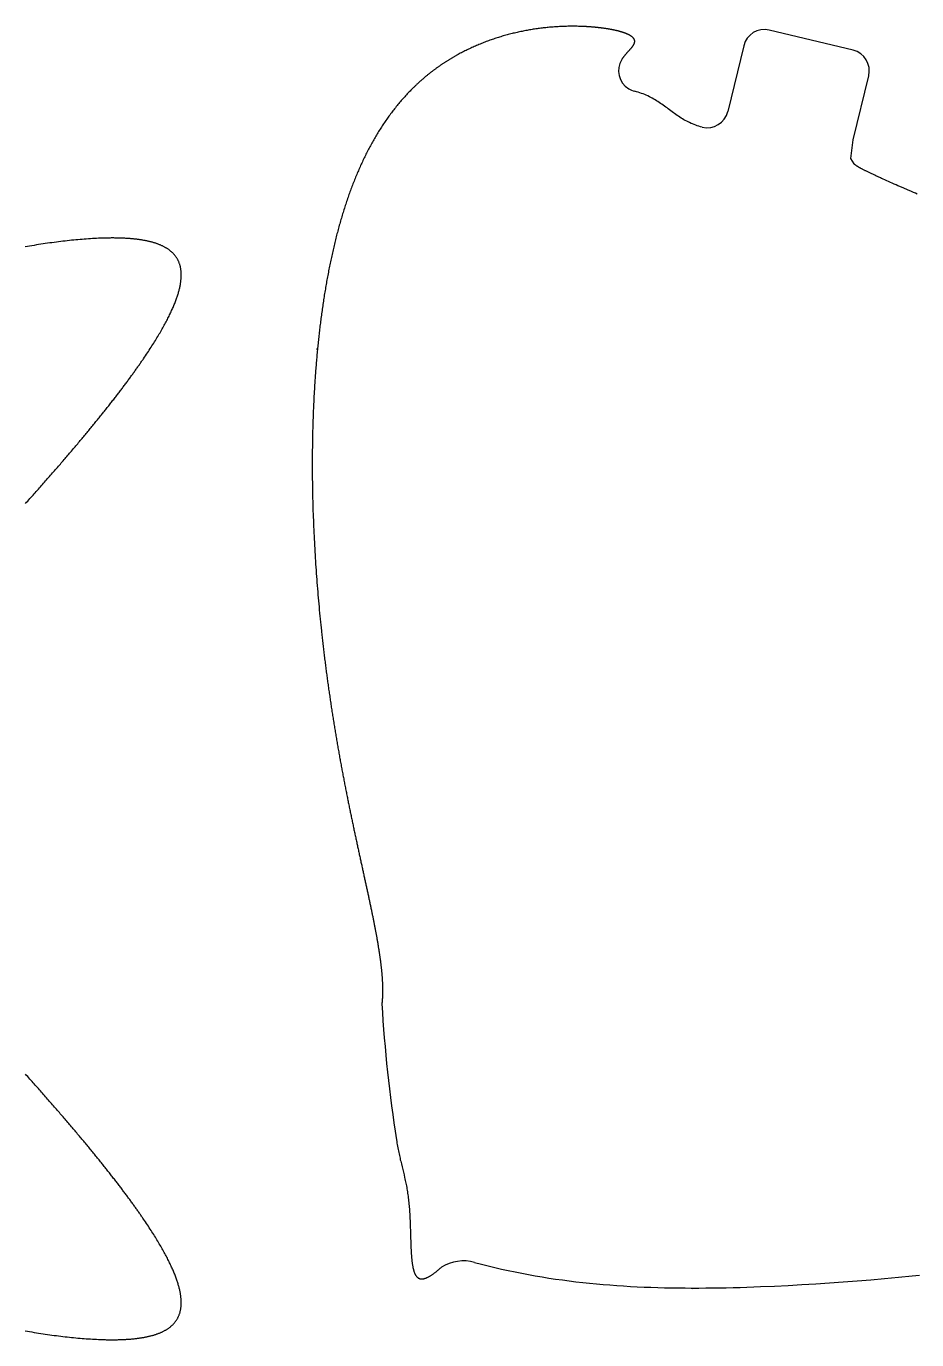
# Model space of a CAD drawing. Extents: x 10 to 579, y 44 to 800.
# Drawn here: x 95.5 to 137.5, y 44.5 to 106.5 of the extents above; entities that cross this region are included whole.
import ezdxf

# ---------------------------------------------------------------- set-up
doc = ezdxf.new("R2010")
doc.units = 0
doc.header["$MEASUREMENT"] = 0
doc.layers.get('0').update_dxf_attribs({"lineweight": 0})

# ---------------------------------------------------------------- blocks, each defined once
blk = doc.blocks.new('Block_0')
at = {"color": 18, "lineweight": 25, "true_color": 0x000000}
for p, q in [((134.506, 105.391), (130.551, 106.343)), ((129.345, 105.605), (128.597, 102.497)), ((134.518, 101.165), (135.244, 104.185)), ((134.393, 100.27), (134.518, 101.165)), ((134.563, 100.02), (134.393, 100.27)), ((109.22, 91.257), (109.185, 91.301)), ((126.899, 46.888), (126.906, 46.92))]:
    blk.add_line(p, q, dxfattribs=at)
for points in [[(123.589, 104.947), (123.599, 104.965), (123.61, 104.982), (123.621, 104.999), (123.633, 105.016), (123.644, 105.033), (123.656, 105.049), (123.668, 105.066), (123.68, 105.082), (123.692, 105.099), (123.704, 105.115), (123.716, 105.131), (123.729, 105.147), (123.741, 105.162), (123.754, 105.178), (123.767, 105.193), (123.78, 105.209), (123.793, 105.224), (123.806, 105.239), (123.819, 105.254), (123.832, 105.269), (123.845, 105.284), (123.858, 105.299), (123.871, 105.313), (123.884, 105.328), (123.897, 105.342), (123.911, 105.356), (123.924, 105.37), (123.936, 105.385), (123.949, 105.398), (123.962, 105.412), (123.974, 105.426), (123.987, 105.44), (123.999, 105.453), (124.011, 105.467), (124.023, 105.48), (124.035, 105.494), (124.046, 105.507), (124.057, 105.52), (124.068, 105.533), (124.078, 105.546), (124.088, 105.559), (124.098, 105.572), (124.108, 105.585), (124.112, 105.591), (124.117, 105.598), (124.121, 105.604), (124.126, 105.611), (124.13, 105.617), (124.134, 105.623), (124.138, 105.63), (124.142, 105.636), (124.146, 105.642), (124.149, 105.648), (124.153, 105.655), (124.156, 105.661), (124.16, 105.667), (124.163, 105.673), (124.166, 105.679), (124.169, 105.686), (124.172, 105.692), (124.175, 105.698), (124.177, 105.704), (124.18, 105.71), (124.182, 105.716), (124.184, 105.722), (124.186, 105.729), (124.188, 105.735), (124.19, 105.741), (124.191, 105.747), (124.193, 105.753), (124.194, 105.759), (124.195, 105.765), (124.196, 105.771), (124.197, 105.777), (124.198, 105.783), (124.198, 105.789), (124.199, 105.795), (124.199, 105.801), (124.199, 105.807), (124.199, 105.813), (124.199, 105.819), (124.199, 105.825), (124.198, 105.83), (124.197, 105.836), (124.196, 105.842), (124.195, 105.848), (124.194, 105.854), (124.193, 105.86), (124.191, 105.866), (124.189, 105.871), (124.188, 105.877), (124.185, 105.883), (124.183, 105.889), (124.181, 105.895), (124.178, 105.9), (124.175, 105.906), (124.172, 105.912), (124.169, 105.918), (124.166, 105.923), (124.162, 105.929), (124.159, 105.935), (124.155, 105.941), (124.151, 105.946), (124.147, 105.952), (124.142, 105.958), (124.138, 105.963), (124.133, 105.969), (124.128, 105.974), (124.123, 105.98), (124.117, 105.986), (124.112, 105.991), (124.106, 105.997), (124.1, 106.002), (124.094, 106.008), (124.088, 106.013), (124.081, 106.019), (124.074, 106.024), (124.067, 106.03), (124.06, 106.035), (124.053, 106.041), (124.046, 106.046), (124.038, 106.052), (124.03, 106.057), (124.022, 106.063), (124.014, 106.068), (124.005, 106.073), (123.997, 106.079), (123.988, 106.084), (123.979, 106.089), (123.97, 106.095), (123.96, 106.1), (123.951, 106.105), (123.941, 106.111), (123.931, 106.116), (123.921, 106.121), (123.91, 106.126), (123.9, 106.131), (123.889, 106.137), (123.878, 106.142), (123.867, 106.147), (123.855, 106.152), (123.844, 106.157), (123.832, 106.162), (123.82, 106.167), (123.808, 106.172), (123.796, 106.177), (123.783, 106.182), (123.77, 106.187), (123.757, 106.192), (123.744, 106.197), (123.731, 106.202), (123.717, 106.207), (123.704, 106.212), (123.69, 106.217), (123.676, 106.221), (123.662, 106.226), (123.647, 106.231), (123.633, 106.236), (123.618, 106.24), (123.603, 106.245), (123.588, 106.25), (123.572, 106.254), (123.557, 106.259), (123.541, 106.264), (123.525, 106.268), (123.509, 106.273), (123.493, 106.277), (123.476, 106.282), (123.46, 106.286), (123.443, 106.291), (123.426, 106.295), (123.409, 106.3), (123.391, 106.304), (123.374, 106.308), (123.356, 106.312), (123.338, 106.317), (123.32, 106.321), (123.302, 106.325), (123.284, 106.329), (123.265, 106.333), (123.246, 106.338), (123.227, 106.342), (123.208, 106.346), (123.189, 106.35), (123.17, 106.354), (123.15, 106.357), (123.131, 106.361), (123.111, 106.365), (123.091, 106.369), (123.07, 106.373), (123.05, 106.377), (123.03, 106.38), (123.009, 106.384), (122.988, 106.388), (122.967, 106.391), (122.946, 106.395), (122.925, 106.398), (122.904, 106.402), (122.882, 106.405), (122.86, 106.409), (122.839, 106.412), (122.817, 106.415), (122.794, 106.419), (122.772, 106.422), (122.75, 106.425), (122.727, 106.428), (122.705, 106.431), (122.682, 106.434), (122.659, 106.437), (122.636, 106.44), (122.613, 106.443), (122.59, 106.446), (122.566, 106.449), (122.543, 106.452), (122.519, 106.454), (122.495, 106.457), (122.471, 106.46), (122.447, 106.462), (122.423, 106.465), (122.399, 106.467), (122.374, 106.47), (122.35, 106.472), (122.325, 106.475), (122.301, 106.477), (122.276, 106.479), (122.251, 106.481), (122.226, 106.484), (122.201, 106.486), (122.175, 106.488), (122.15, 106.49), (122.125, 106.492), (122.099, 106.494), (122.073, 106.495), (122.048, 106.497), (122.022, 106.499), (121.996, 106.501), (121.97, 106.502), (121.944, 106.504), (121.918, 106.505), (121.891, 106.507), (121.865, 106.508), (121.839, 106.509), (121.812, 106.511), (121.785, 106.512), (121.759, 106.513), (121.732, 106.514), (121.705, 106.515), (121.678, 106.516), (121.651, 106.517), (121.597, 106.519), (121.543, 106.52), (121.488, 106.521), (121.433, 106.522), (121.378, 106.523), (121.322, 106.523), (121.266, 106.523), (121.21, 106.523), (121.154, 106.523), (121.098, 106.522), (121.041, 106.521), (120.985, 106.52), (120.928, 106.518), (120.871, 106.517), (120.813, 106.515), (120.756, 106.512), (120.698, 106.51), (120.641, 106.507), (120.583, 106.504), (120.525, 106.5), (120.467, 106.497), (120.409, 106.493), (120.351, 106.488), (120.292, 106.484), (120.234, 106.479), (120.175, 106.474), (120.117, 106.468), (120.058, 106.462), (119.999, 106.456), (119.94, 106.45), (119.882, 106.443), (119.823, 106.436), (119.764, 106.429), (119.705, 106.421), (119.646, 106.413), (119.587, 106.405), (119.528, 106.397), (119.468, 106.388), (119.409, 106.379), (119.35, 106.369), (119.291, 106.36), (119.232, 106.35), (119.173, 106.339), (119.113, 106.328), (119.054, 106.317), (118.995, 106.306), (118.936, 106.295), (118.877, 106.283), (118.818, 106.27), (118.759, 106.258), (118.7, 106.245), (118.641, 106.232), (118.582, 106.218), (118.523, 106.204), (118.464, 106.19), (118.405, 106.176), (118.346, 106.161), (118.287, 106.146), (118.229, 106.13), (118.17, 106.114), (118.111, 106.098), (118.053, 106.082), (117.994, 106.065), (117.936, 106.048), (117.878, 106.031), (117.819, 106.013), (117.761, 105.995), (117.703, 105.977), (117.645, 105.958), (117.587, 105.939), (117.529, 105.92), (117.472, 105.9), (117.414, 105.88), (117.357, 105.86), (117.299, 105.839), (117.242, 105.818), (117.185, 105.797), (117.128, 105.775), (117.071, 105.753), (117.014, 105.731), (116.957, 105.708), (116.901, 105.685), (116.844, 105.662), (116.788, 105.638), (116.732, 105.615), (116.676, 105.59), (116.62, 105.566), (116.565, 105.541), (116.509, 105.516), (116.454, 105.49), (116.399, 105.464), (116.344, 105.438), (116.289, 105.412), (116.234, 105.385), (116.18, 105.358), (116.125, 105.33), (116.071, 105.302), (116.017, 105.274), (115.963, 105.246), (115.91, 105.217), (115.856, 105.188), (115.803, 105.158), (115.776, 105.144), (115.75, 105.129), (115.724, 105.114), (115.697, 105.098), (115.671, 105.083), (115.644, 105.068), (115.618, 105.053), (115.592, 105.037), (115.566, 105.022), (115.54, 105.006), (115.514, 104.991), (115.488, 104.975), (115.462, 104.959), (115.436, 104.943), (115.41, 104.927), (115.384, 104.911), (115.359, 104.895), (115.333, 104.879), (115.307, 104.863), (115.282, 104.846), (115.256, 104.83), (115.231, 104.813), (115.205, 104.797), (115.18, 104.78), (115.155, 104.763), (115.129, 104.746), (115.104, 104.729), (115.079, 104.712), (115.054, 104.695), (115.029, 104.678), (115.004, 104.661), (114.979, 104.644), (114.954, 104.626), (114.929, 104.609), (114.905, 104.591), (114.88, 104.573), (114.855, 104.556), (114.831, 104.538), (114.806, 104.52), (114.782, 104.502), (114.757, 104.484), (114.733, 104.466), (114.709, 104.448), (114.684, 104.429), (114.66, 104.411), (114.636, 104.393), (114.612, 104.374), (114.588, 104.356), (114.564, 104.337), (114.54, 104.318), (114.516, 104.299), (114.492, 104.281), (114.469, 104.262), (114.445, 104.243), (114.421, 104.223), (114.398, 104.204), (114.374, 104.185), (114.351, 104.166), (114.328, 104.146), (114.304, 104.127), (114.281, 104.107), (114.258, 104.087), (114.235, 104.068), (114.212, 104.048), (114.189, 104.028), (114.166, 104.008), (114.143, 103.988), (114.12, 103.968), (114.097, 103.948), (114.075, 103.928), (114.052, 103.907), (114.029, 103.887), (114.007, 103.866), (113.984, 103.846), (113.962, 103.825), (113.94, 103.804), (113.917, 103.784), (113.895, 103.763), (113.873, 103.742), (113.851, 103.721), (113.829, 103.7), (113.807, 103.679), (113.785, 103.657), (113.763, 103.636), (113.741, 103.615), (113.719, 103.593), (113.698, 103.572), (113.676, 103.55), (113.633, 103.507), (113.59, 103.463), (113.547, 103.419), (113.505, 103.375), (113.463, 103.33), (113.421, 103.286), (113.379, 103.24), (113.338, 103.195), (113.297, 103.149), (113.256, 103.103), (113.215, 103.057), (113.175, 103.011), (113.135, 102.964), (113.095, 102.917), (113.055, 102.87), (113.016, 102.822), (112.976, 102.774), (112.937, 102.726), (112.899, 102.678), (112.86, 102.629), (112.822, 102.58), (112.784, 102.531), (112.746, 102.481), (112.709, 102.432), (112.671, 102.382), (112.634, 102.331), (112.597, 102.281), (112.561, 102.23), (112.524, 102.179), (112.488, 102.128), (112.452, 102.076), (112.417, 102.024), (112.381, 101.972), (112.346, 101.92), (112.311, 101.868), (112.276, 101.815), (112.242, 101.762), (112.208, 101.709), (112.174, 101.655), (112.14, 101.601), (112.106, 101.547), (112.073, 101.493), (112.04, 101.439), (112.007, 101.384), (111.974, 101.329), (111.942, 101.274), (111.91, 101.218), (111.878, 101.163), (111.846, 101.107), (111.814, 101.051), (111.783, 100.995), (111.752, 100.938), (111.721, 100.881), (111.691, 100.824), (111.66, 100.767), (111.63, 100.71), (111.6, 100.652), (111.57, 100.594), (111.541, 100.536), (111.512, 100.478), (111.483, 100.42), (111.454, 100.361), (111.425, 100.302), (111.397, 100.243), (111.369, 100.184), (111.341, 100.124), (111.313, 100.064), (111.285, 100.004), (111.258, 99.944), (111.231, 99.884), (111.204, 99.824), (111.177, 99.763), (111.151, 99.702), (111.124, 99.641), (111.098, 99.58), (111.073, 99.518), (111.047, 99.456), (111.021, 99.395), (110.996, 99.333), (110.971, 99.27), (110.946, 99.208), (110.922, 99.145), (110.897, 99.083), (110.873, 99.02), (110.849, 98.957), (110.825, 98.893), (110.801, 98.83), (110.778, 98.766), (110.755, 98.702), (110.732, 98.638), (110.709, 98.574), (110.686, 98.51), (110.664, 98.446), (110.641, 98.381), (110.619, 98.316), (110.597, 98.251), (110.576, 98.186), (110.554, 98.121), (110.533, 98.055), (110.511, 97.99), (110.491, 97.924), (110.47, 97.858), (110.449, 97.792), (110.429, 97.726), (110.408, 97.66), (110.388, 97.593), (110.368, 97.526), (110.349, 97.46), (110.329, 97.393), (110.31, 97.326), (110.29, 97.259), (110.271, 97.191), (110.253, 97.124), (110.234, 97.056), (110.215, 96.988), (110.197, 96.921), (110.179, 96.852), (110.161, 96.784), (110.143, 96.716), (110.125, 96.648), (110.108, 96.579), (110.09, 96.511), (110.073, 96.442), (110.056, 96.373), (110.039, 96.304), (110.023, 96.235), (110.006, 96.165), (109.99, 96.096), (109.973, 96.027), (109.957, 95.957), (109.941, 95.887), (109.926, 95.817), (109.91, 95.748), (109.895, 95.677), (109.879, 95.607), (109.864, 95.537), (109.849, 95.467), (109.834, 95.396), (109.82, 95.326), (109.805, 95.255), (109.791, 95.184), (109.777, 95.113), (109.762, 95.042), (109.749, 94.971), (109.735, 94.9), (109.721, 94.829), (109.708, 94.757), (109.694, 94.686), (109.681, 94.614), (109.668, 94.543), (109.655, 94.471), (109.642, 94.399), (109.63, 94.327), (109.617, 94.255), (109.605, 94.183), (109.593, 94.111), (109.58, 94.039), (109.568, 93.966), (109.557, 93.894), (109.545, 93.822), (109.533, 93.749), (109.522, 93.676), (109.511, 93.604), (109.5, 93.531), (109.489, 93.458), (109.478, 93.385), (109.467, 93.312), (109.457, 93.239), (109.446, 93.166), (109.436, 93.092), (109.426, 93.019), (109.415, 92.946), (109.406, 92.872), (109.396, 92.799), (109.386, 92.725), (109.376, 92.652), (109.367, 92.578), (109.358, 92.504), (109.349, 92.43), (109.34, 92.357), (109.331, 92.283), (109.322, 92.209), (109.313, 92.135), (109.305, 92.061), (109.296, 91.986), (109.288, 91.912), (109.28, 91.838), (109.272, 91.764), (109.264, 91.689), (109.256, 91.615), (109.248, 91.54), (109.24, 91.466), (109.233, 91.391), (109.226, 91.317), (109.218, 91.242), (109.211, 91.168), (109.204, 91.093), (109.197, 91.018), (109.191, 90.943), (109.184, 90.868), (109.177, 90.794), (109.171, 90.719), (109.165, 90.644), (109.158, 90.569), (109.152, 90.494), (109.146, 90.419), (109.141, 90.344), (109.135, 90.268), (109.129, 90.193), (109.124, 90.118), (109.118, 90.043), (109.113, 89.968), (109.108, 89.892), (109.102, 89.817), (109.097, 89.742), (109.093, 89.667), (109.088, 89.591), (109.083, 89.516), (109.079, 89.44), (109.074, 89.365), (109.07, 89.29), (109.065, 89.214), (109.061, 89.139), (109.057, 89.063), (109.053, 88.988), (109.049, 88.912), (109.046, 88.837), (109.042, 88.761), (109.038, 88.685), (109.035, 88.61), (109.032, 88.534), (109.028, 88.459), (109.025, 88.383), (109.022, 88.307), (109.019, 88.232), (109.016, 88.156), (109.014, 88.081), (109.011, 88.005), (109.008, 87.929), (109.006, 87.854), (109.004, 87.778), (109.001, 87.702), (108.999, 87.627), (108.997, 87.551), (108.993, 87.4), (108.99, 87.248), (108.986, 87.097), (108.984, 86.946), (108.981, 86.794), (108.979, 86.643), (108.978, 86.492), (108.976, 86.341), (108.975, 86.189), (108.975, 86.038), (108.974, 85.887), (108.974, 85.736), (108.975, 85.585), (108.976, 85.435), (108.977, 85.284), (108.978, 85.133), (108.98, 84.983), (108.982, 84.832), (108.984, 84.682), (108.987, 84.532), (108.99, 84.382), (108.994, 84.231), (108.997, 84.082), (109.001, 83.932), (109.006, 83.782), (109.01, 83.633), (109.015, 83.483), (109.021, 83.334), (109.026, 83.185), (109.032, 83.036), (109.038, 82.887), (109.045, 82.739), (109.051, 82.59), (109.058, 82.442), (109.066, 82.294), (109.073, 82.146), (109.081, 81.999), (109.089, 81.851), (109.098, 81.704), (109.107, 81.557), (109.116, 81.41), (109.125, 81.263), (109.134, 81.117), (109.144, 80.971), (109.154, 80.825), (109.165, 80.679), (109.175, 80.534), (109.186, 80.388), (109.197, 80.243), (109.209, 80.099), (109.22, 79.954), (109.232, 79.81), (109.244, 79.666), (109.257, 79.522), (109.269, 79.379), (109.282, 79.235), (109.295, 79.092), (109.308, 78.95), (109.322, 78.807), (109.336, 78.665), (109.35, 78.524), (109.364, 78.382), (109.378, 78.241), (109.393, 78.1), (109.408, 77.959), (109.416, 77.889), (109.423, 77.819), (109.431, 77.749), (109.439, 77.679), (109.446, 77.609), (109.454, 77.54), (109.462, 77.47), (109.47, 77.4), (109.478, 77.331), (109.486, 77.261), (109.494, 77.192), (109.502, 77.123), (109.51, 77.053), (109.518, 76.984), (109.527, 76.915), (109.535, 76.846), (109.543, 76.777), (109.552, 76.709), (109.56, 76.64), (109.569, 76.571), (109.577, 76.503), (109.586, 76.434), (109.595, 76.366), (109.603, 76.298), (109.612, 76.229), (109.621, 76.161), (109.63, 76.093), (109.639, 76.025), (109.648, 75.957), (109.657, 75.89), (109.666, 75.822), (109.675, 75.754), (109.684, 75.687), (109.693, 75.62), (109.702, 75.552), (109.712, 75.485), (109.721, 75.418), (109.73, 75.351), (109.74, 75.284), (109.749, 75.217), (109.759, 75.15), (109.768, 75.084), (109.778, 75.017), (109.787, 74.951), (109.797, 74.884), (109.806, 74.818), (109.816, 74.752), (109.826, 74.686), (109.836, 74.62), (109.846, 74.554), (109.855, 74.488), (109.865, 74.423), (109.875, 74.357), (109.885, 74.292), (109.895, 74.226), (109.905, 74.161), (109.916, 74.096), (109.926, 74.031), (109.936, 73.966), (109.946, 73.901), (109.956, 73.836), (109.967, 73.771), (109.977, 73.707), (109.987, 73.642), (109.998, 73.578), (110.008, 73.513), (110.018, 73.449), (110.029, 73.385), (110.039, 73.321), (110.05, 73.257), (110.061, 73.194), (110.071, 73.13), (110.082, 73.066), (110.092, 73.003), (110.103, 72.94), (110.114, 72.876), (110.125, 72.813), (110.135, 72.75), (110.146, 72.687), (110.157, 72.625), (110.168, 72.562), (110.179, 72.499), (110.19, 72.437), (110.201, 72.375), (110.212, 72.312), (110.223, 72.25), (110.234, 72.188), (110.245, 72.126), (110.256, 72.064), (110.267, 72.003), (110.278, 71.941), (110.289, 71.88), (110.3, 71.818), (110.311, 71.757), (110.323, 71.696), (110.334, 71.635), (110.345, 71.574), (110.356, 71.513), (110.368, 71.452), (110.379, 71.392), (110.39, 71.331), (110.402, 71.271), (110.413, 71.211), (110.424, 71.151), (110.436, 71.091), (110.447, 71.031), (110.458, 70.971), (110.47, 70.911), (110.481, 70.852), (110.493, 70.792), (110.504, 70.733), (110.516, 70.674), (110.527, 70.615), (110.539, 70.556), (110.55, 70.497), (110.562, 70.439), (110.573, 70.38), (110.585, 70.321), (110.597, 70.263), (110.608, 70.205), (110.62, 70.147), (110.631, 70.089), (110.643, 70.031), (110.654, 69.973), (110.666, 69.916), (110.678, 69.858), (110.689, 69.801), (110.701, 69.744), (110.713, 69.686), (110.724, 69.629), (110.736, 69.573), (110.748, 69.516), (110.759, 69.459), (110.771, 69.403), (110.782, 69.346), (110.794, 69.29), (110.806, 69.234), (110.817, 69.178), (110.829, 69.122), (110.841, 69.066), (110.852, 69.011), (110.864, 68.955), (110.876, 68.9), (110.887, 68.845), (110.899, 68.789), (110.91, 68.734), (110.922, 68.68), (110.934, 68.625), (110.945, 68.57), (110.957, 68.516), (110.968, 68.461), (110.98, 68.407), (110.991, 68.353), (111.003, 68.299), (111.015, 68.245), (111.026, 68.192), (111.038, 68.138), (111.049, 68.085), (111.061, 68.031), (111.072, 67.978), (111.083, 67.925), (111.095, 67.872), (111.106, 67.82), (111.118, 67.767), (111.129, 67.714), (111.14, 67.662), (111.152, 67.61), (111.163, 67.558), (111.174, 67.506), (111.186, 67.454), (111.197, 67.402), (111.208, 67.351), (111.219, 67.299), (111.231, 67.248), (111.242, 67.197), (111.253, 67.146), (111.264, 67.095), (111.275, 67.044), (111.286, 66.994), (111.297, 66.943), (111.308, 66.893), (111.319, 66.843), (111.33, 66.793), (111.341, 66.743), (111.352, 66.693), (111.363, 66.643), (111.374, 66.594), (111.385, 66.544), (111.395, 66.495), (111.406, 66.446), (111.417, 66.397), (111.427, 66.348), (111.438, 66.3), (111.449, 66.251), (111.459, 66.203), (111.47, 66.155), (111.48, 66.106), (111.491, 66.059), (111.501, 66.011), (111.512, 65.963), (111.522, 65.915), (111.532, 65.868), (111.542, 65.821), (111.553, 65.774), (111.563, 65.727), (111.573, 65.68), (111.583, 65.633), (111.593, 65.587), (111.603, 65.54), (111.613, 65.494), (111.623, 65.448), (111.633, 65.402), (111.642, 65.356), (111.652, 65.311), (111.662, 65.265), (111.671, 65.22), (111.681, 65.175), (111.691, 65.13), (111.7, 65.085), (111.709, 65.04), (111.719, 64.995), (111.728, 64.951), (111.737, 64.906), (111.747, 64.862), (111.756, 64.818), (111.765, 64.774), (111.774, 64.73), (111.783, 64.687), (111.792, 64.643), (111.801, 64.6), (111.81, 64.557), (111.818, 64.514), (111.827, 64.471), (111.836, 64.428), (111.844, 64.386), (111.853, 64.343), (111.861, 64.301), (111.869, 64.259), (111.878, 64.217), (111.886, 64.175), (111.894, 64.134), (111.902, 64.092), (111.91, 64.051), (111.918, 64.01), (111.926, 63.969), (111.934, 63.928), (111.942, 63.887), (111.949, 63.846), (111.957, 63.806), (111.965, 63.766), (111.972, 63.725), (111.98, 63.685), (111.987, 63.646), (111.994, 63.606), (112.001, 63.566), (112.008, 63.527), (112.016, 63.488), (112.023, 63.449), (112.029, 63.41), (112.036, 63.371), (112.043, 63.332), (112.05, 63.294), (112.056, 63.256), (112.063, 63.218), (112.069, 63.18), (112.075, 63.142), (112.082, 63.104), (112.088, 63.067), (112.094, 63.029), (112.1, 62.992), (112.106, 62.955), (112.112, 62.918), (112.118, 62.881), (112.123, 62.845), (112.129, 62.808), (112.134, 62.772), (112.14, 62.736), (112.145, 62.7), (112.15, 62.664), (112.156, 62.628), (112.161, 62.593), (112.166, 62.558), (112.171, 62.523), (112.175, 62.487), (112.18, 62.453), (112.185, 62.418), (112.189, 62.383), (112.194, 62.349), (112.198, 62.315), (112.202, 62.281), (112.207, 62.247), (112.211, 62.213), (112.215, 62.179), (112.219, 62.146), (112.222, 62.113), (112.226, 62.08), (112.23, 62.047), (112.233, 62.014), (112.237, 61.981), (112.24, 61.949), (112.243, 61.917), (112.247, 61.884), (112.25, 61.852), (112.253, 61.821), (112.255, 61.789), (112.258, 61.757), (112.261, 61.726), (112.263, 61.695), (112.266, 61.664), (112.268, 61.633), (112.271, 61.602), (112.273, 61.572), (112.275, 61.541), (112.277, 61.511), (112.279, 61.481), (112.28, 61.451), (112.282, 61.421), (112.284, 61.392), (112.285, 61.362), (112.286, 61.333), (112.288, 61.304), (112.289, 61.275), (112.29, 61.246), (112.291, 61.218), (112.292, 61.189), (112.293, 61.161), (112.293, 61.133), (112.294, 61.105), (112.294, 61.077), (112.294, 61.049), (112.295, 61.022), (112.295, 60.995), (112.295, 60.967), (112.295, 60.94), (112.295, 60.914), (112.294, 60.887), (112.294, 60.86), (112.293, 60.834), (112.293, 60.808), (112.292, 60.782), (112.291, 60.756), (112.29, 60.73), (112.289, 60.705), (112.288, 60.679), (112.287, 60.654), (112.285, 60.629), (112.284, 60.604), (112.282, 60.579), (112.281, 60.555), (112.279, 60.531), (112.277, 60.506), (112.275, 60.482), (112.273, 60.458), (112.271, 60.435), (112.268, 60.411), (112.266, 60.388), (112.263, 60.364), (112.261, 60.341)], [(127.387, 101.759), (127.307, 101.78), (127.229, 101.802), (127.153, 101.826), (127.077, 101.852), (127.003, 101.879), (126.931, 101.908), (126.86, 101.938), (126.79, 101.97), (126.721, 102.003), (126.653, 102.038), (126.587, 102.074), (126.521, 102.111), (126.457, 102.149), (126.393, 102.189), (126.33, 102.229), (126.268, 102.27), (126.206, 102.312), (126.145, 102.355), (126.084, 102.398), (126.024, 102.441), (125.964, 102.485), (125.904, 102.53), (125.844, 102.574), (125.784, 102.619), (125.724, 102.663), (125.663, 102.708), (125.603, 102.752), (125.542, 102.796), (125.48, 102.839), (125.418, 102.882), (125.355, 102.924), (125.292, 102.966), (125.227, 103.007), (125.162, 103.047), (125.096, 103.086), (125.028, 103.124), (124.96, 103.161), (124.89, 103.196), (124.818, 103.231), (124.746, 103.264), (124.672, 103.295), (124.596, 103.325), (124.519, 103.354), (124.44, 103.381), (124.36, 103.407), (124.278, 103.431), (124.194, 103.453)], [(137.536, 98.596), (137.446, 98.635), (137.356, 98.674), (137.264, 98.714), (137.082, 98.793), (136.899, 98.872), (136.716, 98.952), (136.625, 98.992), (136.535, 99.032), (136.446, 99.071), (136.357, 99.111), (136.269, 99.15), (136.183, 99.188), (136.097, 99.227), (136.013, 99.265), (135.93, 99.302), (135.889, 99.321), (135.848, 99.34), (135.808, 99.358), (135.768, 99.376), (135.729, 99.394), (135.69, 99.412), (135.652, 99.43), (135.614, 99.447), (135.576, 99.465), (135.539, 99.482), (135.503, 99.499), (135.467, 99.516), (135.432, 99.533), (135.397, 99.549), (135.363, 99.565), (135.329, 99.582), (135.296, 99.597), (135.264, 99.613), (135.232, 99.629), (135.201, 99.644), (135.17, 99.659), (135.14, 99.673), (135.111, 99.688), (135.082, 99.702), (135.055, 99.716), (135.027, 99.73), (135.001, 99.744), (134.975, 99.757), (134.95, 99.77), (134.926, 99.783), (134.902, 99.795), (134.879, 99.807), (134.857, 99.819), (134.836, 99.831), (134.816, 99.842), (134.796, 99.853), (134.777, 99.864), (134.759, 99.874), (134.741, 99.885), (134.724, 99.894), (134.709, 99.904), (134.694, 99.913), (134.679, 99.922), (134.666, 99.931), (134.653, 99.939), (134.641, 99.948), (134.63, 99.955), (134.62, 99.963), (134.611, 99.97), (134.602, 99.977), (134.595, 99.983), (134.588, 99.99), (134.582, 99.995), (134.576, 100.001), (134.572, 100.006), (134.568, 100.011), (134.565, 100.016), (134.563, 100.021)], [(95.44, 83.98), (95.492, 84.037), (95.543, 84.094), (95.594, 84.152), (95.645, 84.209), (95.696, 84.266), (95.746, 84.322), (95.797, 84.379), (95.847, 84.435), (95.897, 84.491), (95.947, 84.547), (95.996, 84.603), (96.046, 84.659), (96.095, 84.715), (96.144, 84.77), (96.192, 84.825), (96.241, 84.88), (96.289, 84.935), (96.337, 84.99), (96.385, 85.045), (96.433, 85.099), (96.481, 85.153), (96.528, 85.207), (96.575, 85.261), (96.622, 85.315), (96.669, 85.369), (96.716, 85.422), (96.762, 85.475), (96.808, 85.529), (96.854, 85.582), (96.9, 85.634), (96.946, 85.687), (96.991, 85.739), (97.037, 85.792), (97.082, 85.844), (97.126, 85.896), (97.171, 85.948), (97.216, 86), (97.26, 86.051), (97.304, 86.102), (97.348, 86.154), (97.391, 86.205), (97.435, 86.256), (97.478, 86.306), (97.521, 86.357), (97.564, 86.407), (97.607, 86.458), (97.649, 86.508), (97.692, 86.558), (97.734, 86.607), (97.776, 86.657), (97.818, 86.707), (97.859, 86.756), (97.901, 86.805), (97.942, 86.854), (97.983, 86.903), (98.024, 86.952), (98.064, 87), (98.105, 87.048), (98.145, 87.097), (98.185, 87.145), (98.225, 87.193), (98.264, 87.24), (98.304, 87.288), (98.343, 87.335), (98.382, 87.383), (98.421, 87.43), (98.46, 87.477), (98.498, 87.524), (98.537, 87.57), (98.575, 87.617), (98.613, 87.663), (98.651, 87.709), (98.688, 87.755), (98.725, 87.801), (98.763, 87.847), (98.8, 87.893), (98.837, 87.938), (98.873, 87.983), (98.91, 88.029), (98.946, 88.074), (98.982, 88.118), (99.018, 88.163), (99.054, 88.208), (99.089, 88.252), (99.124, 88.296), (99.16, 88.34), (99.195, 88.384), (99.229, 88.428), (99.264, 88.472), (99.298, 88.515), (99.333, 88.558), (99.367, 88.601), (99.4, 88.644), (99.434, 88.687), (99.468, 88.73), (99.501, 88.773), (99.534, 88.815), (99.567, 88.857), (99.6, 88.899), (99.632, 88.941), (99.665, 88.983), (99.697, 89.025), (99.729, 89.066), (99.761, 89.108), (99.792, 89.149), (99.824, 89.19), (99.855, 89.231), (99.886, 89.272), (99.917, 89.312), (99.948, 89.353), (99.979, 89.393), (100.009, 89.434), (100.039, 89.474), (100.069, 89.514), (100.099, 89.553), (100.129, 89.593), (100.158, 89.632), (100.187, 89.672), (100.217, 89.711), (100.246, 89.75), (100.274, 89.789), (100.303, 89.828), (100.331, 89.866), (100.36, 89.905), (100.388, 89.943), (100.416, 89.981), (100.443, 90.019), (100.471, 90.057), (100.498, 90.095), (100.525, 90.132), (100.552, 90.17), (100.579, 90.207), (100.606, 90.244), (100.632, 90.282), (100.659, 90.318), (100.685, 90.355), (100.711, 90.392), (100.736, 90.428), (100.762, 90.465), (100.787, 90.501), (100.813, 90.537), (100.838, 90.573), (100.863, 90.609), (100.887, 90.644), (100.912, 90.68), (100.936, 90.715), (100.96, 90.75), (100.985, 90.785), (101.008, 90.82), (101.056, 90.89), (101.102, 90.959), (101.148, 91.027), (101.193, 91.095), (101.238, 91.162), (101.281, 91.229), (101.325, 91.295), (101.367, 91.361), (101.409, 91.426), (101.45, 91.491), (101.49, 91.555), (101.53, 91.619), (101.569, 91.682), (101.608, 91.744), (101.645, 91.806), (101.683, 91.868), (101.719, 91.928), (101.755, 91.989), (101.79, 92.049), (101.825, 92.108), (101.858, 92.167), (101.892, 92.225), (101.924, 92.283), (101.956, 92.341), (101.987, 92.398), (102.018, 92.454), (102.048, 92.51), (102.077, 92.565), (102.106, 92.62), (102.134, 92.674), (102.162, 92.728), (102.189, 92.782), (102.215, 92.835), (102.241, 92.887), (102.266, 92.939), (102.29, 92.99), (102.314, 93.041), (102.337, 93.092), (102.36, 93.142), (102.382, 93.191), (102.403, 93.24), (102.424, 93.289), (102.444, 93.337), (102.463, 93.385), (102.482, 93.432), (102.501, 93.479), (102.519, 93.525), (102.536, 93.571), (102.552, 93.616), (102.568, 93.661), (102.584, 93.706), (102.599, 93.75), (102.613, 93.793), (102.627, 93.837), (102.64, 93.879), (102.653, 93.922), (102.665, 93.963), (102.676, 94.005), (102.687, 94.046), (102.697, 94.086), (102.707, 94.127), (102.716, 94.166), (102.725, 94.206), (102.733, 94.244), (102.741, 94.283), (102.748, 94.321), (102.754, 94.358), (102.76, 94.396), (102.765, 94.432), (102.77, 94.469), (102.775, 94.505), (102.778, 94.54), (102.782, 94.575), (102.784, 94.61), (102.787, 94.645), (102.788, 94.679), (102.789, 94.712), (102.79, 94.745), (102.79, 94.778), (102.79, 94.811), (102.789, 94.843), (102.788, 94.874), (102.786, 94.906), (102.783, 94.936), (102.78, 94.967), (102.777, 94.997), (102.773, 95.027), (102.769, 95.056), (102.764, 95.085), (102.759, 95.114), (102.753, 95.142), (102.747, 95.17), (102.74, 95.198), (102.733, 95.225), (102.725, 95.252), (102.717, 95.279), (102.708, 95.305), (102.699, 95.331), (102.689, 95.356), (102.679, 95.381), (102.669, 95.406), (102.658, 95.431), (102.646, 95.455), (102.634, 95.479), (102.622, 95.502), (102.609, 95.525), (102.596, 95.548), (102.582, 95.571), (102.568, 95.593), (102.554, 95.615), (102.539, 95.636), (102.523, 95.657), (102.508, 95.678), (102.491, 95.699), (102.475, 95.719), (102.458, 95.739), (102.44, 95.759), (102.422, 95.778), (102.404, 95.797), (102.385, 95.816), (102.366, 95.834), (102.346, 95.853), (102.327, 95.871), (102.306, 95.888), (102.285, 95.905), (102.264, 95.922), (102.243, 95.939), (102.221, 95.956), (102.199, 95.972), (102.176, 95.988), (102.153, 96.003), (102.129, 96.019), (102.106, 96.034), (102.081, 96.048), (102.057, 96.063), (102.032, 96.077), (102.007, 96.091), (101.981, 96.105), (101.955, 96.118), (101.928, 96.132), (101.902, 96.145), (101.875, 96.157), (101.847, 96.17), (101.819, 96.182), (101.791, 96.194), (101.763, 96.205), (101.734, 96.217), (101.705, 96.228), (101.675, 96.239), (101.646, 96.25), (101.615, 96.26), (101.585, 96.271), (101.554, 96.281), (101.523, 96.29), (101.492, 96.3), (101.46, 96.309), (101.428, 96.318), (101.395, 96.327), (101.363, 96.336), (101.33, 96.344), (101.296, 96.352), (101.263, 96.36), (101.229, 96.368), (101.195, 96.376), (101.16, 96.383), (101.125, 96.39), (101.09, 96.397), (101.055, 96.404), (101.019, 96.41), (100.983, 96.417), (100.947, 96.423), (100.911, 96.429), (100.874, 96.434), (100.837, 96.44), (100.799, 96.445), (100.762, 96.45), (100.724, 96.455), (100.686, 96.46), (100.648, 96.465), (100.609, 96.469), (100.57, 96.473), (100.531, 96.477), (100.492, 96.481), (100.452, 96.485), (100.412, 96.488), (100.372, 96.491), (100.332, 96.494), (100.291, 96.497), (100.25, 96.5), (100.209, 96.503), (100.168, 96.505), (100.126, 96.507), (100.085, 96.509), (100.043, 96.511), (100.001, 96.513), (99.958, 96.515), (99.916, 96.516), (99.873, 96.517), (99.83, 96.518), (99.786, 96.519), (99.743, 96.52), (99.699, 96.521), (99.655, 96.521), (99.611, 96.522), (99.567, 96.522), (99.523, 96.522), (99.478, 96.522), (99.433, 96.521), (99.388, 96.521), (99.343, 96.52), (99.298, 96.52), (99.252, 96.519), (99.206, 96.518), (99.16, 96.517), (99.114, 96.515), (99.068, 96.514), (98.975, 96.511), (98.881, 96.507), (98.787, 96.503), (98.692, 96.498), (98.596, 96.492), (98.5, 96.487), (98.404, 96.48), (98.306, 96.473), (98.208, 96.466), (98.11, 96.458), (98.011, 96.45), (97.912, 96.441), (97.812, 96.432), (97.712, 96.422), (97.611, 96.412), (97.51, 96.401), (97.408, 96.39), (97.306, 96.379), (97.204, 96.367), (97.101, 96.355), (96.998, 96.342), (96.895, 96.329), (96.791, 96.315), (96.687, 96.301), (96.583, 96.287), (96.478, 96.272), (96.373, 96.256), (96.268, 96.241), (96.163, 96.225), (96.058, 96.208), (95.952, 96.191), (95.846, 96.174), (95.74, 96.156), (95.634, 96.138), (95.527, 96.12), (95.421, 96.101)], [(95.42, 44.899), (95.527, 44.88), (95.633, 44.862), (95.74, 44.844), (95.846, 44.826), (95.952, 44.809), (96.057, 44.792), (96.163, 44.775), (96.268, 44.759), (96.373, 44.744), (96.478, 44.728), (96.582, 44.713), (96.687, 44.699), (96.791, 44.685), (96.894, 44.671), (96.998, 44.658), (97.101, 44.645), (97.204, 44.633), (97.306, 44.621), (97.408, 44.61), (97.509, 44.599), (97.611, 44.588), (97.711, 44.578), (97.812, 44.568), (97.911, 44.559), (98.011, 44.55), (98.11, 44.542), (98.208, 44.534), (98.306, 44.527), (98.403, 44.52), (98.5, 44.513), (98.596, 44.508), (98.692, 44.502), (98.787, 44.497), (98.881, 44.493), (98.975, 44.489), (99.068, 44.486), (99.114, 44.485), (99.16, 44.483), (99.206, 44.482), (99.252, 44.481), (99.297, 44.48), (99.343, 44.48), (99.388, 44.479), (99.433, 44.479), (99.478, 44.478), (99.522, 44.478), (99.567, 44.478), (99.611, 44.478), (99.655, 44.479), (99.699, 44.479), (99.743, 44.48), (99.786, 44.481), (99.829, 44.482), (99.872, 44.483), (99.915, 44.484), (99.958, 44.485), (100, 44.487), (100.042, 44.489), (100.084, 44.491), (100.126, 44.493), (100.168, 44.495), (100.209, 44.497), (100.25, 44.5), (100.291, 44.503), (100.331, 44.506), (100.372, 44.509), (100.412, 44.512), (100.452, 44.515), (100.491, 44.519), (100.531, 44.523), (100.57, 44.527), (100.609, 44.531), (100.647, 44.535), (100.686, 44.54), (100.724, 44.545), (100.762, 44.55), (100.799, 44.555), (100.836, 44.56), (100.873, 44.566), (100.91, 44.571), (100.947, 44.577), (100.983, 44.583), (101.019, 44.59), (101.054, 44.596), (101.09, 44.603), (101.125, 44.61), (101.16, 44.617), (101.194, 44.624), (101.228, 44.632), (101.262, 44.64), (101.296, 44.648), (101.329, 44.656), (101.362, 44.664), (101.395, 44.673), (101.427, 44.682), (101.459, 44.691), (101.491, 44.7), (101.523, 44.71), (101.554, 44.719), (101.585, 44.729), (101.615, 44.74), (101.645, 44.75), (101.675, 44.761), (101.705, 44.772), (101.734, 44.783), (101.762, 44.795), (101.791, 44.806), (101.819, 44.818), (101.847, 44.83), (101.874, 44.843), (101.901, 44.855), (101.928, 44.868), (101.955, 44.882), (101.981, 44.895), (102.006, 44.909), (102.032, 44.923), (102.056, 44.937), (102.081, 44.952), (102.105, 44.966), (102.129, 44.981), (102.152, 44.997), (102.176, 45.012), (102.198, 45.028), (102.221, 45.044), (102.242, 45.061), (102.264, 45.078), (102.285, 45.095), (102.306, 45.112), (102.326, 45.129), (102.346, 45.147), (102.366, 45.166), (102.385, 45.184), (102.404, 45.203), (102.422, 45.222), (102.44, 45.241), (102.457, 45.261), (102.474, 45.281), (102.491, 45.301), (102.507, 45.322), (102.523, 45.343), (102.539, 45.364), (102.553, 45.385), (102.568, 45.407), (102.582, 45.429), (102.596, 45.452), (102.609, 45.475), (102.622, 45.498), (102.634, 45.521), (102.646, 45.545), (102.657, 45.569), (102.668, 45.594), (102.679, 45.619), (102.689, 45.644), (102.698, 45.669), (102.708, 45.695), (102.716, 45.721), (102.724, 45.748), (102.732, 45.775), (102.739, 45.802), (102.746, 45.83), (102.753, 45.858), (102.758, 45.886), (102.764, 45.915), (102.769, 45.944), (102.773, 45.973), (102.777, 46.003), (102.78, 46.033), (102.783, 46.064), (102.785, 46.094), (102.787, 46.126), (102.789, 46.157), (102.79, 46.189), (102.79, 46.222), (102.79, 46.255), (102.789, 46.288), (102.788, 46.321), (102.786, 46.355), (102.784, 46.39), (102.781, 46.424), (102.778, 46.46), (102.774, 46.495), (102.77, 46.531), (102.765, 46.568), (102.76, 46.604), (102.754, 46.642), (102.747, 46.679), (102.74, 46.717), (102.733, 46.756), (102.725, 46.794), (102.716, 46.834), (102.707, 46.873), (102.697, 46.914), (102.687, 46.954), (102.676, 46.995), (102.664, 47.036), (102.652, 47.078), (102.64, 47.121), (102.627, 47.163), (102.613, 47.206), (102.598, 47.25), (102.584, 47.294), (102.568, 47.339), (102.552, 47.384), (102.536, 47.429), (102.518, 47.475), (102.501, 47.521), (102.482, 47.568), (102.463, 47.615), (102.444, 47.663), (102.423, 47.711), (102.403, 47.76), (102.381, 47.809), (102.359, 47.858), (102.337, 47.908), (102.314, 47.959), (102.29, 48.01), (102.265, 48.061), (102.24, 48.113), (102.215, 48.165), (102.188, 48.218), (102.162, 48.272), (102.134, 48.326), (102.106, 48.38), (102.077, 48.435), (102.048, 48.49), (102.018, 48.546), (101.987, 48.602), (101.956, 48.659), (101.924, 48.717), (101.891, 48.775), (101.858, 48.833), (101.824, 48.892), (101.79, 48.951), (101.755, 49.011), (101.719, 49.072), (101.682, 49.132), (101.645, 49.194), (101.607, 49.256), (101.569, 49.318), (101.53, 49.381), (101.49, 49.445), (101.45, 49.509), (101.408, 49.574), (101.367, 49.639), (101.324, 49.705), (101.281, 49.771), (101.237, 49.838), (101.193, 49.905), (101.148, 49.973), (101.102, 50.041), (101.055, 50.11), (101.008, 50.18), (100.984, 50.215), (100.96, 50.25), (100.936, 50.285), (100.912, 50.32), (100.887, 50.356), (100.862, 50.391), (100.837, 50.427), (100.812, 50.463), (100.787, 50.499), (100.762, 50.535), (100.736, 50.572), (100.71, 50.608), (100.684, 50.645), (100.658, 50.682), (100.632, 50.718), (100.605, 50.756), (100.579, 50.793), (100.552, 50.83), (100.525, 50.867), (100.498, 50.905), (100.47, 50.943), (100.443, 50.981), (100.415, 51.019), (100.387, 51.057), (100.359, 51.095), (100.331, 51.134), (100.303, 51.172), (100.274, 51.211), (100.245, 51.25), (100.216, 51.289), (100.187, 51.328), (100.158, 51.368), (100.128, 51.407), (100.099, 51.447), (100.069, 51.486), (100.039, 51.526), (100.009, 51.566), (99.978, 51.607), (99.948, 51.647), (99.917, 51.688), (99.886, 51.728), (99.855, 51.769), (99.824, 51.81), (99.792, 51.851), (99.76, 51.892), (99.729, 51.934), (99.697, 51.975), (99.664, 52.017), (99.632, 52.059), (99.599, 52.101), (99.567, 52.143), (99.534, 52.185), (99.501, 52.227), (99.467, 52.27), (99.434, 52.313), (99.4, 52.356), (99.366, 52.399), (99.332, 52.442), (99.298, 52.485), (99.264, 52.528), (99.229, 52.572), (99.194, 52.616), (99.159, 52.66), (99.124, 52.704), (99.089, 52.748), (99.053, 52.792), (99.018, 52.837), (98.982, 52.882), (98.946, 52.926), (98.909, 52.971), (98.873, 53.017), (98.836, 53.062), (98.799, 53.107), (98.762, 53.153), (98.725, 53.199), (98.688, 53.245), (98.65, 53.291), (98.613, 53.337), (98.575, 53.383), (98.536, 53.43), (98.498, 53.476), (98.46, 53.523), (98.421, 53.57), (98.382, 53.617), (98.343, 53.665), (98.304, 53.712), (98.264, 53.76), (98.224, 53.807), (98.185, 53.855), (98.145, 53.903), (98.104, 53.952), (98.064, 54), (98.023, 54.048), (97.983, 54.097), (97.942, 54.146), (97.9, 54.195), (97.859, 54.244), (97.817, 54.293), (97.776, 54.343), (97.734, 54.393), (97.692, 54.442), (97.649, 54.492), (97.607, 54.542), (97.564, 54.593), (97.521, 54.643), (97.478, 54.694), (97.435, 54.744), (97.391, 54.795), (97.348, 54.846), (97.304, 54.898), (97.26, 54.949), (97.215, 55), (97.171, 55.052), (97.126, 55.104), (97.081, 55.156), (97.036, 55.208), (96.991, 55.261), (96.946, 55.313), (96.9, 55.366), (96.854, 55.418), (96.808, 55.471), (96.762, 55.525), (96.716, 55.578), (96.669, 55.631), (96.622, 55.685), (96.575, 55.739), (96.528, 55.793), (96.481, 55.847), (96.433, 55.901), (96.385, 55.955), (96.337, 56.01), (96.289, 56.065), (96.241, 56.12), (96.192, 56.175), (96.143, 56.23), (96.095, 56.285), (96.045, 56.341), (95.996, 56.397), (95.946, 56.453), (95.897, 56.509), (95.847, 56.565), (95.797, 56.621), (95.746, 56.678), (95.696, 56.735), (95.645, 56.791), (95.594, 56.848), (95.543, 56.906), (95.492, 56.963), (95.44, 57.021)], [(112.949, 53.925), (112.961, 53.847), (112.974, 53.769), (112.987, 53.693), (113, 53.618), (113.014, 53.544), (113.028, 53.471), (113.042, 53.398), (113.057, 53.327), (113.072, 53.257), (113.087, 53.187), (113.102, 53.118), (113.118, 53.05), (113.133, 52.983), (113.149, 52.916), (113.165, 52.85), (113.181, 52.784), (113.213, 52.653), (113.245, 52.524), (113.276, 52.395), (113.307, 52.266), (113.337, 52.137), (113.352, 52.072), (113.366, 52.006), (113.38, 51.941), (113.394, 51.875), (113.407, 51.808), (113.42, 51.741), (113.432, 51.673), (113.445, 51.605), (113.456, 51.536), (113.467, 51.466), (113.478, 51.396), (113.488, 51.325), (113.498, 51.254), (113.507, 51.182), (113.516, 51.109), (113.525, 51.035), (113.533, 50.961), (113.54, 50.886), (113.547, 50.811), (113.554, 50.735), (113.56, 50.658), (113.565, 50.581), (113.571, 50.504), (113.576, 50.426), (113.58, 50.348), (113.584, 50.269), (113.588, 50.19), (113.592, 50.111), (113.598, 49.953), (113.604, 49.794), (113.609, 49.636), (113.614, 49.479), (113.616, 49.401), (113.618, 49.324), (113.62, 49.247), (113.623, 49.171), (113.625, 49.095), (113.628, 49.02), (113.63, 48.946), (113.633, 48.873), (113.636, 48.801), (113.64, 48.73), (113.643, 48.66), (113.647, 48.591), (113.651, 48.523), (113.654, 48.49), (113.656, 48.457), (113.659, 48.425), (113.661, 48.392), (113.664, 48.36), (113.667, 48.329), (113.67, 48.298), (113.673, 48.267), (113.676, 48.237), (113.679, 48.207), (113.683, 48.177), (113.686, 48.148), (113.69, 48.12), (113.694, 48.091), (113.698, 48.064), (113.702, 48.036), (113.706, 48.009), (113.711, 47.983), (113.716, 47.957), (113.72, 47.931), (113.725, 47.906), (113.73, 47.882), (113.736, 47.858), (113.741, 47.834), (113.747, 47.811), (113.753, 47.788), (113.759, 47.766), (113.765, 47.745), (113.771, 47.724), (113.778, 47.703), (113.785, 47.683), (113.792, 47.664), (113.799, 47.645), (113.807, 47.626), (113.814, 47.609), (113.822, 47.591), (113.83, 47.575), (113.838, 47.558), (113.847, 47.543), (113.856, 47.528), (113.865, 47.513), (113.874, 47.5), (113.883, 47.486), (113.893, 47.474), (113.903, 47.462), (113.913, 47.45), (113.924, 47.439), (113.934, 47.429), (113.945, 47.419), (113.956, 47.41), (113.968, 47.402), (113.98, 47.394), (113.992, 47.387), (114.004, 47.38), (114.016, 47.374), (114.029, 47.369), (114.042, 47.364), (114.056, 47.36), (114.069, 47.356), (114.083, 47.353), (114.097, 47.351), (114.112, 47.349), (114.127, 47.348), (114.142, 47.348), (114.157, 47.348), (114.173, 47.349), (114.189, 47.351), (114.205, 47.353), (114.222, 47.356), (114.239, 47.359), (114.256, 47.363), (114.274, 47.368), (114.292, 47.373), (114.31, 47.379), (114.328, 47.386), (114.347, 47.393), (114.367, 47.401), (114.386, 47.41), (114.406, 47.419), (114.426, 47.429), (114.447, 47.439), (114.468, 47.45), (114.489, 47.462), (114.51, 47.474), (114.532, 47.487), (114.555, 47.501), (114.577, 47.515), (114.6, 47.53), (114.624, 47.545), (114.647, 47.562), (114.671, 47.578), (114.696, 47.596), (114.721, 47.614), (114.746, 47.632), (114.771, 47.652), (114.797, 47.672), (114.823, 47.692), (114.85, 47.714), (114.877, 47.735), (114.904, 47.758), (114.932, 47.781), (114.96, 47.805), (114.988, 47.829), (115.017, 47.854), (115.046, 47.88), (115.076, 47.906)], [(137.302, 47.494), (137.473, 47.509), (137.644, 47.527)], [(116.642, 48.132), (116.96, 48.048), (117.277, 47.967), (117.595, 47.89), (117.912, 47.816), (118.231, 47.746), (118.549, 47.679), (118.868, 47.615), (119.187, 47.555), (119.506, 47.498), (119.825, 47.444), (120.145, 47.393), (120.465, 47.345), (120.785, 47.3), (121.105, 47.258), (121.425, 47.219), (121.746, 47.183), (122.067, 47.149), (122.388, 47.118), (122.709, 47.09), (123.031, 47.064), (123.352, 47.04), (123.674, 47.019), (123.996, 47), (124.319, 46.983), (124.641, 46.969), (124.963, 46.956), (125.286, 46.946), (125.609, 46.937), (125.932, 46.93), (126.255, 46.925), (126.578, 46.922), (126.902, 46.92), (127.225, 46.921), (127.549, 46.922), (127.872, 46.925), (128.196, 46.93), (128.52, 46.936), (128.844, 46.943), (129.169, 46.952), (129.493, 46.961), (129.817, 46.972), (130.142, 46.985), (130.791, 47.012), (131.441, 47.045), (132.091, 47.081), (132.741, 47.12), (133.392, 47.164), (134.043, 47.211), (134.694, 47.261), (135.346, 47.314), (135.998, 47.371), (136.65, 47.431), (137.302, 47.494)]]:
    blk.add_lwpolyline(points, dxfattribs=at)
for points in [[(130.551, 106.343), (130.014, 106.472), (129.474, 106.142), (129.345, 105.605)], [(135.244, 104.185), (135.374, 104.722), (135.043, 105.262), (134.506, 105.391)], [(112.261, 60.341), (112.389, 58.193), (112.619, 56.052), (112.949, 53.925)], [(116.642, 48.132), (116.111, 48.275), (115.545, 48.194), (115.076, 47.906)]]:
    blk.add_open_spline(points, degree=3, dxfattribs=at)
for points in [[(123.589, 104.947), (123.298, 104.478), (123.444, 103.861), (123.914, 103.571), (124.001, 103.518), (124.095, 103.478), (124.194, 103.453)], [(127.387, 101.759), (127.924, 101.628), (128.465, 101.957), (128.596, 102.493), (128.596, 102.494), (128.597, 102.496), (128.597, 102.497)]]:
    blk.add_open_spline(points, degree=3, knots=[0, 0, 0, 0, 1, 1, 1, 2, 2, 2, 2], dxfattribs=at)

msp = doc.modelspace()

# ---------------------------------------------------------------- block references
msp.add_blockref('Block_0', (0, 0))

doc.saveas('drawing.dxf')
